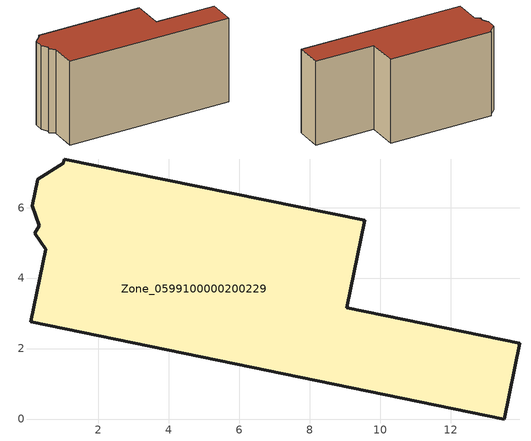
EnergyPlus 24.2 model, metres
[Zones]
Zone_0599100000200229
 floor ground (C_G): 0.32,5.48 0.12,6.06 0.28,6.8 1,7.26 1.03,7.38 9.56,5.64 9.05,3.16 13.96,2.15 13.52,0 0.08,2.76 0.5,4.82 0.19,5.27 z0
 wall outside (C_F): 1,7.26 0.28,6.8 0.12,6.06 0.32,5.48 0.19,5.27 0.5,4.82 0.08,2.76 13.52,0 13.96,2.15 9.05,3.16 9.56,5.64 1.03,7.38 1,7.26 z0:7.12
 roof outside (C_R): 0.12,6.06 0.32,5.48 0.19,5.27 0.5,4.82 0.08,2.76 13.52,0 13.96,2.15 9.05,3.16 9.56,5.64 1.03,7.38 1,7.26 0.28,6.8 z7.12
[BUILDING]
Pand.0599100000200229: North Axis=0; Terrain=City; Loads Convergence Tolerance Value=0.04; Temperature Convergence Tolerance Value=0.4; Solar Distribution=FullExterior; Maximum Number of Warmup Days=25; Minimum Number of Warmup Days=1
[Site:Location]
Rotterdam.The.Hague.AP_ZH_NLD Design_Conditions: Latitude=51.96; Longitude=4.45; Time Zone=1; Elevation=-4.5
[SITE:GROUNDTEMPERATURE:BUILDINGSURFACE]
18, 18, 18, 18, 18, 18, 18, 18, 18, 18, 18, 18
[MATERIAL] Thermal Absorptance=0.9; Solar Absorptance=0.7; Visible Absorptance=0.7
Name | Roughness | Thickness | Conductivity | Density | Specific Heat
G.TI.1946 | MediumSmooth | 0.15 | 1 | 540 | 1210
F.TI.1946 | Rough | 0.3 | 0.857143 | 1920 | 840
R.TI.1946 | MediumRough | 0.2 | 0.1 | 1500 | 1000
[CONSTRUCTION]
C_G: G.TI.1946
C_F: F.TI.1946
C_R: R.TI.1946
[ZONE]
Zone_0599100000200229: Type=1; Multiplier=1; Ceiling Height=Autocalculate; Volume=Autocalculate; Floor Area=autocalculate; Part of Total Floor Area=Yes
[ZONEINFILTRATION:DESIGNFLOWRATE]
Infil_Zone_0599100000200229: Zone or ZoneList or Space or SpaceList=Zone_0599100000200229; Schedule=AlwaysOn; Design Flow Rate Calculation Method=Flow/Area; Flow Rate per Floor Area=0.003; Constant Term Coefficient=1; Temperature Term Coefficient=0; Velocity Term Coefficient=0; Velocity Squared Term Coefficient=0
[HVACTEMPLATE:ZONE:IDEALLOADSAIRSYSTEM]
Zone_0599100000200229: Maximum Heating Supply Air Temperature=50; Minimum Cooling Supply Air Temperature=13; Maximum Heating Supply Air Humidity Ratio=0.0156; Minimum Cooling Supply Air Humidity Ratio=0.0077; Heating Limit=NoLimit; Cooling Limit=NoLimit; Dehumidification Control Type=ConstantSensibleHeatRatio; Cooling Sensible Heat Ratio=0.7; Dehumidification Setpoint=60; Humidification Control Type=None; Humidification Setpoint=30; Outdoor Air Method=None; Outdoor Air Flow Rate per Person=0.00944; Outdoor Air Flow Rate per Zone Floor Area=0; Outdoor Air Flow Rate per Zone=0; Demand Controlled Ventilation Type=None; Outdoor Air Economizer Type=NoEconomizer; Heat Recovery Type=None; Sensible Heat Recovery Effectiveness=0.7; Latent Heat Recovery Effectiveness=0.65
[ZONECONTROL:THERMOSTAT]
ThermostatControl_Zone_0599100000200229: Zone or ZoneList=Zone_0599100000200229; Control Type Schedule=DualSetpointControlType; Control 1=Thermostat_Zone_0599100000200229; Temperature Difference Between Cutout And Setpoint=0
[THERMOSTATSETPOINT:DUALSETPOINT]
Thermostat_Zone_0599100000200229: Heating Setpoint Temperature Schedule=HeatingSetpoint_Zone_0599100000200229; Cooling Setpoint Temperature Schedule=CoolingSetpoint_Zone_0599100000200229
[SCHEDULE:COMPACT]
HeatingSetpoint_Zone_0599100000200229: Through: 12/31, For: AllDays, Until: 24:00, 21
CoolingSetpoint_Zone_0599100000200229: Through: 12/31, For: AllDays, Until: 24:00, 24
DualSetpointControlType: Through: 12/31, For: AllDays, Until: 24:00, 4
AlwaysOn: Through: 12/31, For: AllDays, Until: 24:00, 1
